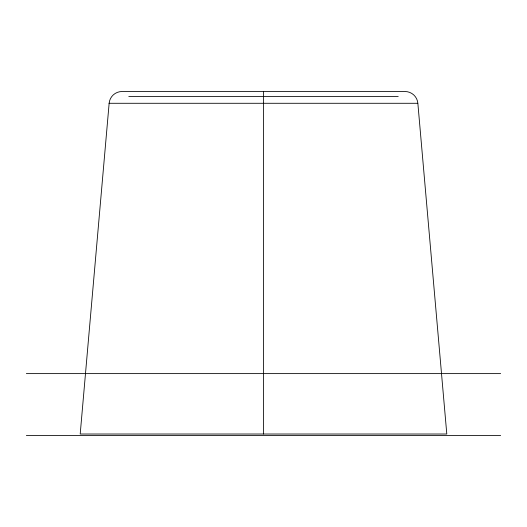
<?xml version="1.0" encoding="UTF-8"?>
<svg xmlns="http://www.w3.org/2000/svg" width="527" height="527" viewBox="0 0 527 527"><rect width="100%" height="100%" fill="white"/><g stroke="black" fill="none" stroke-linecap="round" stroke-linejoin="round"><path stroke-width="0.79" d="M128.779 96.507L398.221 96.507M417.753 103.285L109.181 103.285M26.35 373.617L500.65 373.617M26.35 435.48L500.65 435.48M263.5 91.52L263.5 434.024M109.142 103.285L80.203 434.024L446.797 434.024L417.858 103.285A12.892 12.892 0 0 0 405.019 91.52L121.981 91.52A12.892 12.892 0 0 0 109.142 103.285"/></g></svg>
